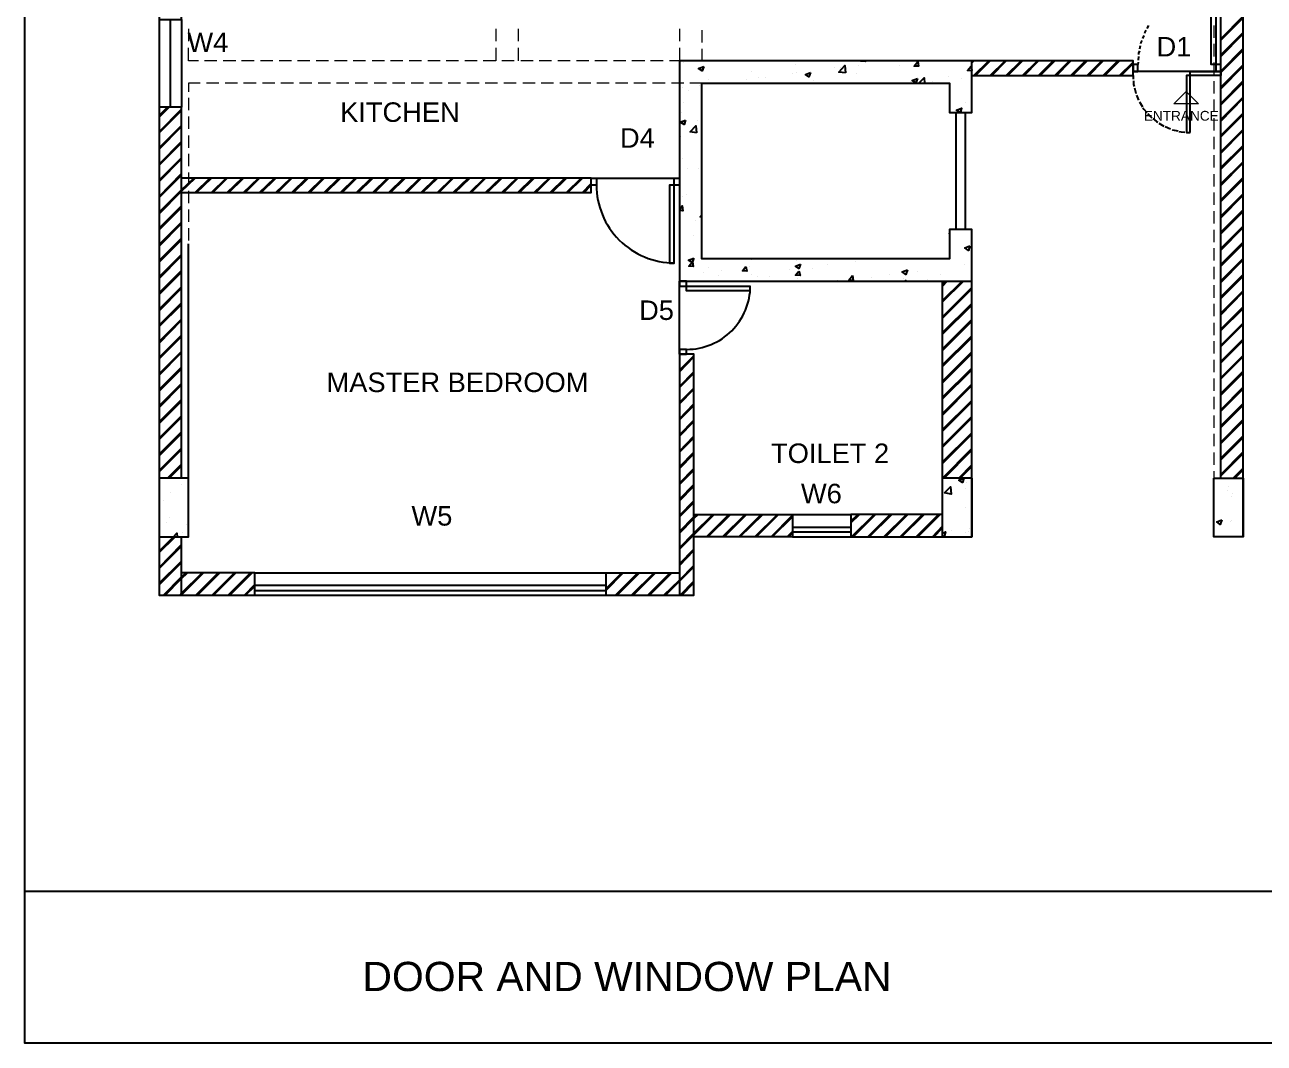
# Model space of a CAD drawing. Header units: millimetres. Extents: x 68955 to 118645, y -193284 to 16474.
# Drawn here: x 74266 to 86969, y -38329 to -27887 of the extents above; entities that cross this region are included whole.
import ezdxf

# ---------------------------------------------------------------- set-up
doc = ezdxf.new("R2010")
doc.units = ezdxf.units.MM
doc.layers.add('PDF3_0', color=7, linetype='Continuous')
for name, color, linetype, true_color in [('PDF3_coloum', 7, 'Continuous', 0xdcdcdc), ('PDF3_door', 7, 'Continuous', 0x535353), ('PDF3_dotted line', 7, 'Continuous', 0x535353), ('PDF3_plan', 7, 'Continuous', 0x989898), ('PDF3_TEXT', 7, 'Continuous', 0x535353), ('PDF3_window', 7, 'Continuous', 0x535353)]:
    doc.layers.add(name, color=color, linetype=linetype, true_color=true_color)
doc.styles.add('PDF Arial', font='arial.ttf')

msp = doc.modelspace()

# ---------------------------------------------------------------- linework, layer by layer
at = {"layer": 'PDF3_0', "lineweight": 25}
msp.add_lwpolyline([(74265.849, -21503.101), (95953.954, -21503.101), (95953.954, -38328.952), (74265.849, -38328.952)], close=True, dxfattribs=at)
for points in [[(83974.014, -32535.106), (83974.014, -30516.658)], [(95953.954, -36772.214), (74265.849, -36772.214)]]:
    msp.add_lwpolyline(points, dxfattribs=at)
at = {"layer": 'PDF3_coloum', "lineweight": 25}
for points in [[(86523.633, -28032.414), (86752.445, -27799.516)], [(86523.633, -28044.671), (86752.445, -27815.859)], [(86523.633, -28195.851), (86752.445, -27967.039)], [(86523.633, -28212.195), (86752.445, -27979.297)], [(86523.633, -28363.374), (86752.445, -28130.476)], [(86523.633, -28375.632), (86752.445, -28146.82)], [(83974.014, -28265.312), (83982.185, -28257.14)], [(83974.014, -28277.569), (83994.443, -28257.14)], [(83994.443, -28408.319), (84145.623, -28257.14)], [(84010.787, -28408.319), (84161.966, -28257.14)], [(84161.966, -28408.319), (84313.146, -28257.14)], [(84178.31, -28408.319), (84325.403, -28257.14)], [(84325.403, -28408.319), (84476.583, -28257.14)], [(84341.747, -28408.319), (84492.926, -28257.14)], [(84492.926, -28408.319), (84644.106, -28257.14)], [(84509.27, -28408.319), (84656.364, -28257.14)], [(84656.364, -28408.319), (84807.543, -28257.14)], [(84672.707, -28408.319), (84823.887, -28257.14)], [(84823.887, -28408.319), (84975.066, -28257.14)], [(84840.23, -28408.319), (84987.324, -28257.14)], [(84987.324, -28408.319), (85138.503, -28257.14)], [(85003.667, -28408.319), (85154.847, -28257.14)], [(85154.847, -28408.319), (85306.026, -28257.14)], [(85171.19, -28408.319), (85318.284, -28257.14)], [(85318.284, -28408.319), (85469.463, -28257.14)], [(85334.628, -28408.319), (85485.807, -28257.14)], [(85485.807, -28408.319), (85624.728, -28269.398)], [(85502.151, -28408.319), (85624.728, -28285.741)], [(86523.633, -28526.811), (86752.445, -28297.999)], [(86523.633, -28543.155), (86752.445, -28310.257)], [(86523.633, -28694.334), (86752.445, -28461.436)], [(86523.633, -28706.592), (86752.445, -28477.78)], [(86523.633, -28857.771), (86752.445, -28628.959)], [(86523.633, -28874.115), (86752.445, -28641.217)], [(75642.806, -28816.912), (75728.611, -28731.107)], [(75642.806, -28833.256), (75744.955, -28731.107)], [(75642.806, -28984.435), (75871.618, -28751.537)], [(75642.806, -28996.693), (75871.618, -28767.881)], [(86523.633, -29021.208), (86752.445, -28792.396)], [(86523.633, -29037.552), (86752.445, -28808.74)], [(75642.806, -29147.872), (75871.618, -28919.06)], [(75642.806, -29164.216), (75871.618, -28931.318)], [(86523.633, -29188.731), (86752.445, -28959.919)], [(75642.806, -29315.395), (75871.618, -29082.497)], [(86523.633, -29205.075), (86752.445, -28972.177)], [(75642.806, -29327.653), (75871.618, -29098.841)], [(86523.633, -29352.168), (86752.445, -29123.356)], [(86523.633, -29368.512), (86752.445, -29139.7)], [(75642.806, -29478.832), (75871.618, -29250.02)], [(75642.806, -29495.176), (75871.618, -29262.278)], [(86523.633, -29519.691), (86752.445, -29290.88)], [(86523.633, -29536.035), (86752.445, -29303.137)], [(75642.806, -29646.355), (75871.618, -29413.457)], [(75642.806, -29658.613), (75871.618, -29429.801)], [(75642.806, -29809.792), (75871.618, -29580.98), (75998.282, -29458.403)], [(75642.806, -29826.136), (75871.618, -29593.238), (76010.54, -29458.403)], [(76010.54, -29605.496), (76161.719, -29458.403)], [(76026.884, -29605.496), (76178.063, -29458.403)], [(76178.063, -29605.496), (76329.242, -29458.403)], [(76194.407, -29605.496), (76341.5, -29458.403)], [(76341.5, -29605.496), (76492.679, -29458.403)], [(76357.844, -29605.496), (76509.023, -29458.403)], [(76509.023, -29605.496), (76660.202, -29458.403)], [(76525.367, -29605.496), (76672.46, -29458.403)], [(76672.46, -29605.496), (76823.64, -29458.403)], [(76688.804, -29605.496), (76839.983, -29458.403)], [(76839.983, -29605.496), (76991.163, -29458.403)], [(76856.327, -29605.496), (77003.42, -29458.403)], [(77003.42, -29605.496), (77154.6, -29458.403)], [(77019.764, -29605.496), (77170.943, -29458.403)], [(77170.943, -29605.496), (77322.123, -29458.403)], [(77187.287, -29605.496), (77334.381, -29458.403)], [(77334.381, -29605.496), (77485.56, -29458.403)], [(77350.724, -29605.496), (77501.904, -29458.403)], [(77501.904, -29605.496), (77653.083, -29458.403)], [(77518.247, -29605.496), (77665.341, -29458.403)], [(77665.341, -29605.496), (77816.52, -29458.403)], [(77681.684, -29605.496), (77832.864, -29458.403)], [(77832.864, -29605.496), (77984.043, -29458.403)], [(77849.207, -29605.496), (77996.301, -29458.403)], [(77996.301, -29605.496), (78147.48, -29458.403)], [(78012.645, -29605.496), (78163.824, -29458.403)], [(78163.824, -29605.496), (78315.003, -29458.403)], [(78180.168, -29605.496), (78327.261, -29458.403)], [(78327.261, -29605.496), (78478.44, -29458.403)], [(78343.605, -29605.496), (78494.784, -29458.403)], [(78494.784, -29605.496), (78645.963, -29458.403)], [(78511.128, -29605.496), (78658.221, -29458.403)], [(78658.221, -29605.496), (78809.401, -29458.403)], [(78674.565, -29605.496), (78825.744, -29458.403)], [(78825.744, -29605.496), (78976.924, -29458.403)], [(78842.088, -29605.496), (78989.181, -29458.403)], [(78989.181, -29605.496), (79140.361, -29458.403)], [(79005.525, -29605.496), (79156.704, -29458.403)], [(79156.704, -29605.496), (79307.884, -29458.403)], [(79173.048, -29605.496), (79320.142, -29458.403)], [(79320.142, -29605.496), (79471.321, -29458.403)], [(79336.485, -29605.496), (79487.665, -29458.403)], [(79487.665, -29605.496), (79638.844, -29458.403)], [(79504.008, -29605.496), (79651.102, -29458.403)], [(79651.102, -29605.496), (79802.281, -29458.403)], [(79667.445, -29605.496), (79818.625, -29458.403)], [(79818.625, -29605.496), (79969.804, -29458.403)], [(79830.883, -29605.496), (79982.062, -29458.403)], [(86523.633, -29683.129), (86752.445, -29454.317)], [(86523.633, -29699.472), (86752.445, -29470.66)], [(79982.062, -29605.496), (80071.952, -29515.606)], [(79998.406, -29605.496), (80071.952, -29531.949)], [(86523.633, -29850.652), (86752.445, -29621.84)], [(86523.633, -29866.995), (86752.445, -29634.097)], [(75642.806, -29973.229), (75871.618, -29744.418)], [(75642.806, -29989.573), (75871.618, -29760.761)], [(86523.633, -30014.089), (86752.445, -29785.277)], [(86523.633, -30030.432), (86752.445, -29801.621)], [(75642.806, -30140.753), (75871.618, -29911.941)], [(75642.806, -30157.096), (75871.618, -29924.198)], [(86523.633, -30181.612), (86752.445, -29952.8)], [(86523.633, -30197.956), (86752.445, -29965.058)], [(75642.806, -30304.19), (75871.618, -30075.378)], [(75642.806, -30320.533), (75871.618, -30091.721)], [(86523.633, -30345.049), (86752.445, -30116.237)], [(86523.633, -30361.393), (86752.445, -30132.581)], [(75642.806, -30471.713), (75871.618, -30242.901)], [(75642.806, -30488.056), (75871.618, -30255.159)], [(86523.633, -30512.572), (86752.445, -30283.76)], [(86523.633, -30528.916), (86752.445, -30296.018)], [(75642.806, -30635.15), (75871.618, -30406.338)], [(75642.806, -30651.494), (75871.618, -30422.682)], [(86523.633, -30676.009), (86752.445, -30447.197)], [(86523.633, -30692.353), (86752.445, -30463.541)], [(75642.806, -30802.673), (75871.618, -30573.861)], [(75642.806, -30819.017), (75871.618, -30586.119)], [(83671.655, -30549.345), (83704.342, -30516.658)], [(83671.655, -30712.782), (83871.865, -30516.658)], [(83671.655, -30565.689), (83720.686, -30516.658)], [(83671.655, -30729.126), (83888.209, -30516.658)], [(83671.655, -30880.305), (83974.014, -30582.033)], [(83671.655, -30896.649), (83974.014, -30594.291)], [(86523.633, -30843.532), (86752.445, -30614.72)], [(75642.806, -30966.11), (75871.618, -30737.298)], [(86523.633, -30859.876), (86752.445, -30626.978)], [(75642.806, -30982.454), (75871.618, -30753.642)], [(83671.655, -31043.743), (83974.014, -30745.47)], [(83671.655, -31060.086), (83974.014, -30761.814)], [(86523.633, -31006.969), (86752.445, -30778.157)], [(86523.633, -31023.313), (86752.445, -30794.501)], [(75642.806, -31133.633), (75871.618, -30904.821)], [(75642.806, -31149.977), (75871.618, -30917.079)], [(83671.655, -31211.266), (83974.014, -30908.907)], [(83671.655, -31227.609), (83974.014, -30925.251)], [(86523.633, -31174.492), (86752.445, -30945.68)], [(86523.633, -31186.75), (86752.445, -30957.938)], [(75642.806, -31297.07), (75871.618, -31068.258)], [(75642.806, -31313.414), (75871.618, -31084.602)], [(83671.655, -31374.703), (83974.014, -31076.43)], [(83671.655, -31391.046), (83974.014, -31092.774)], [(86523.633, -31337.929), (86752.445, -31109.117)], [(75642.806, -31464.593), (75871.618, -31235.781)], [(75642.806, -31480.937), (75871.618, -31248.039)], [(83671.655, -31542.226), (83974.014, -31239.867)], [(86523.633, -31354.273), (86752.445, -31125.461)], [(80974.942, -31276.641), (80987.2, -31264.383)], [(80974.942, -31427.82), (81122.036, -31280.726)], [(80974.942, -31444.164), (81122.036, -31292.984)], [(83671.655, -31558.57), (83974.014, -31256.211)], [(86523.633, -31505.452), (86752.445, -31276.641)], [(86523.633, -31517.71), (86752.445, -31288.898)], [(75642.806, -31628.03), (75871.618, -31399.218)], [(75642.806, -31644.374), (75871.618, -31415.562)], [(80974.942, -31595.343), (81122.036, -31444.164)], [(80974.942, -31607.601), (81122.036, -31460.507)], [(83671.655, -31705.663), (83974.014, -31407.39)], [(83671.655, -31722.007), (83974.014, -31423.734)], [(86523.633, -31668.89), (86752.445, -31440.078)], [(86523.633, -31685.233), (86752.445, -31456.421)], [(75642.806, -31795.553), (75871.618, -31566.741)], [(75642.806, -31811.897), (75871.618, -31578.999)], [(80974.942, -31758.78), (81122.036, -31611.687)], [(80974.942, -31775.124), (81122.036, -31623.944)], [(83671.655, -31873.186), (83974.014, -31570.827)], [(83671.655, -31889.53), (83974.014, -31587.171)], [(86523.633, -31836.413), (86752.445, -31603.515)], [(86523.633, -31848.67), (86752.445, -31619.858)], [(75642.806, -31958.99), (75871.618, -31730.179)], [(75642.806, -31975.334), (75871.618, -31746.522)], [(83671.655, -32036.623), (83974.014, -31738.35)], [(83671.655, -32052.967), (83974.014, -31754.694)], [(80974.942, -31926.303), (81122.036, -31775.124)], [(80974.942, -31938.561), (81122.036, -31791.467)], [(86523.633, -31999.85), (86752.445, -31771.038)], [(86523.633, -32016.193), (86752.445, -31787.382)], [(75642.806, -32126.514), (75871.618, -31897.702)], [(75642.806, -32138.771), (75871.618, -31909.959)], [(80974.942, -32089.74), (81122.036, -31942.647)], [(80974.942, -32106.084), (81122.036, -31954.905)], [(83671.655, -32204.146), (83974.014, -31901.787)], [(83671.655, -32216.404), (83974.014, -31918.131)], [(86523.633, -32167.373), (86752.445, -31934.475)], [(86523.633, -32179.631), (86752.445, -31950.819)], [(75642.806, -32289.951), (75871.618, -32061.139)], [(75642.806, -32306.294), (75871.618, -32077.482)], [(80974.942, -32257.263), (81122.036, -32106.084)], [(80974.942, -32269.521), (81122.036, -32122.428)], [(83671.655, -32367.583), (83974.014, -32069.311)], [(83671.655, -32383.927), (83974.014, -32085.654)], [(86523.633, -32330.81), (86752.445, -32101.998)], [(86523.633, -32347.154), (86752.445, -32118.342)], [(75642.806, -32457.474), (75871.618, -32228.662)], [(75642.806, -32469.731), (75871.618, -32240.92)], [(83671.655, -32535.106), (83974.014, -32232.748)], [(83687.999, -32535.106), (83974.014, -32249.091)], [(86523.633, -32498.333), (86752.445, -32265.435)], [(75728.611, -32535.106), (75871.618, -32392.099)], [(80974.942, -32420.7), (81122.036, -32269.521)], [(80974.942, -32437.044), (81122.036, -32285.865)], [(86523.633, -32510.591), (86752.445, -32281.779)], [(75744.955, -32535.106), (75871.618, -32408.443)], [(80974.942, -32588.223), (81122.036, -32437.044)], [(80974.942, -32600.481), (81122.036, -32453.388)], [(83839.178, -32535.106), (83974.014, -32400.271)], [(83851.436, -32535.106), (83974.014, -32416.614)], [(86650.296, -32535.106), (86752.445, -32432.958)], [(86666.64, -32535.106), (86752.445, -32449.302)], [(80974.942, -32751.661), (81122.036, -32600.481)], [(80974.942, -32768.004), (81122.036, -32616.825)], [(80974.942, -32919.184), (81122.036, -32768.004)], [(80974.942, -32931.441), (81122.036, -32784.348)], [(80974.942, -33082.621), (81122.036, -32931.441), (81150.637, -32906.926)], [(80974.942, -33250.144), (81122.036, -33098.964), (81318.16, -32906.926)], [(80974.942, -33098.964), (81122.036, -32947.785), (81166.981, -32906.926)], [(80974.942, -33262.402), (81122.036, -33115.308), (81330.418, -32906.926)], [(81252.785, -33135.738), (81481.597, -32906.926)], [(81265.043, -33135.738), (81497.941, -32906.926)], [(81416.223, -33135.738), (81649.12, -32906.926)], [(81432.566, -33135.738), (81661.378, -32906.926)], [(81583.746, -33135.738), (81812.558, -32906.926)], [(81596.003, -33135.738), (81828.901, -32906.926)], [(81747.183, -33135.738), (81980.081, -32906.926)], [(81763.526, -33135.738), (81992.338, -32906.926)], [(81914.706, -33135.738), (82135.346, -32915.098)], [(81926.964, -33135.738), (82135.346, -32931.441)], [(82731.891, -32976.387), (82805.438, -32906.926)], [(82731.891, -32992.73), (82821.782, -32906.926)], [(82740.063, -33135.738), (82972.961, -32906.926)], [(82756.407, -33135.738), (82985.219, -32906.926)], [(82907.586, -33135.738), (83136.398, -32906.926)], [(82919.844, -33135.738), (83152.742, -32906.926)], [(83071.023, -33135.738), (83303.921, -32906.926)], [(83087.367, -33135.738), (83316.179, -32906.926)], [(83238.546, -33135.738), (83467.358, -32906.926)], [(83250.804, -33135.738), (83483.702, -32906.926)], [(83401.984, -33135.738), (83630.796, -32906.926)], [(83418.327, -33135.738), (83647.139, -32906.926)], [(75642.806, -33282.831), (75789.9, -33135.738)], [(75642.806, -33299.175), (75806.243, -33135.738)], [(82078.143, -33135.738), (82135.346, -33082.621)], [(82094.487, -33135.738), (82135.346, -33094.878)], [(83569.507, -33135.738), (83671.655, -33029.504)], [(83581.764, -33135.738), (83671.655, -33045.847)], [(75642.806, -33450.354), (75871.618, -33217.456)], [(75642.806, -33462.612), (75871.618, -33233.8)], [(80974.942, -33413.581), (81122.036, -33262.402)], [(80974.942, -33429.925), (81122.036, -33278.745)], [(75642.806, -33613.791), (75871.618, -33384.979)], [(75642.806, -33630.135), (75871.618, -33401.323)], [(75687.752, -33736.369), (75871.618, -33548.416), (75916.564, -33507.557)], [(75704.095, -33736.369), (75871.618, -33564.76), (75932.907, -33507.557)], [(75855.275, -33736.369), (75871.618, -33715.94), (76084.087, -33507.557)], [(75867.532, -33736.369), (75871.618, -33732.283), (76096.344, -33507.557)], [(76018.712, -33736.369), (76247.524, -33507.557)], [(76035.055, -33736.369), (76263.867, -33507.557)], [(76186.235, -33736.369), (76415.047, -33507.557)], [(76198.493, -33736.369), (76427.305, -33507.557)], [(76349.672, -33736.369), (76578.484, -33507.557)], [(76366.016, -33736.369), (76594.828, -33507.557)], [(80223.132, -33666.908), (80386.569, -33507.557)], [(80223.132, -33515.729), (80235.389, -33507.557)], [(80223.132, -33683.252), (80398.827, -33507.557)], [(80321.194, -33736.369), (80550.006, -33507.557)], [(80337.538, -33736.369), (80566.35, -33507.557)], [(80484.631, -33736.369), (80717.529, -33507.557)], [(80500.975, -33736.369), (80729.787, -33507.557)], [(80652.154, -33736.369), (80880.966, -33507.557)], [(80668.498, -33736.369), (80897.31, -33507.557)], [(80815.591, -33736.369), (80974.942, -33581.104), (81122.036, -33429.925)], [(80831.935, -33736.369), (80974.942, -33593.362), (81122.036, -33446.268)], [(76517.195, -33736.369), (76623.429, -33626.049)], [(76529.453, -33736.369), (76623.429, -33642.393)], [(80983.114, -33736.369), (81122.036, -33593.362)], [(80999.458, -33736.369), (81122.036, -33609.705)]]:
    msp.add_lwpolyline(points, dxfattribs=at)
at = {"layer": 'PDF3_coloum', "color": 251, "lineweight": 25, "true_color": 0x535353}
for points in [[(75945.165, -32535.106), (75642.806, -32535.106), (75642.806, -33135.738), (75945.165, -33135.738)], [(86454.172, -32535.106), (86752.445, -32535.106), (86752.445, -33135.738), (86454.172, -33135.738)]]:
    msp.add_lwpolyline(points, close=True, dxfattribs=at)
msp.add_lwpolyline([(83974.014, -32535.106), (83974.014, -33135.738), (83974.014, -32535.106), (83671.655, -32535.106)], dxfattribs=at)
at = {"layer": 'PDF3_door', "lineweight": 25}
for points in [[(86474.601, -28293.913), (86425.57, -28293.913), (86425.57, -27493.071), (86474.601, -27493.071)], [(85624.728, -28367.46), (85673.76, -28367.46), (85673.76, -28293.913), (85624.728, -28293.913)], [(86474.601, -28367.46), (86523.633, -28367.46), (86523.633, -28293.913), (86474.601, -28293.913)], [(86209.016, -28992.607), (86209.016, -28408.319), (86172.243, -28408.319), (86172.243, -28992.607)], [(86209.016, -28367.46), (86523.633, -28367.46), (86523.633, -28408.319), (86209.016, -28408.319)], [(80071.952, -29458.403), (80125.069, -29458.403), (80125.069, -29531.949), (80071.952, -29531.949)], [(80921.825, -29458.403), (80974.942, -29458.403), (80974.942, -29531.949), (80921.825, -29531.949)], [(80921.825, -29531.949), (80872.794, -29531.949), (80872.794, -30332.791), (80921.825, -30332.791)], [(80974.942, -30565.689), (81048.489, -30565.689), (81048.489, -30516.658), (80974.942, -30516.658)], [(81048.489, -30565.689), (81698.152, -30565.689), (81698.152, -30614.72), (81048.489, -30614.72)], [(80974.942, -31264.383), (81048.489, -31264.383), (81048.489, -31215.352), (80974.942, -31215.352)]]:
    msp.add_lwpolyline(points, close=True, dxfattribs=at)
for points in [[(85755.478, -27942.523), (85747.306, -27962.953), (85743.22, -27975.211)], [(85784.08, -27893.492), (85767.736, -27926.18)], [(85714.619, -28048.757), (85706.447, -28069.187), (85702.361, -28081.445)], [(85735.048, -27995.64), (85722.791, -28028.328)], [(85690.103, -28154.992), (85681.931, -28179.507), (85681.931, -28191.765)], [(85698.275, -28101.874), (85690.103, -28138.648)], [(85677.846, -28269.398), (85673.76, -28293.913)], [(85681.931, -28212.195), (85677.846, -28248.968)], [(86523.633, -28367.46), (85624.728, -28367.46)], [(85624.728, -28408.319), (85624.728, -28445.092)], [(85628.814, -28461.436), (85628.814, -28498.209), (85636.986, -28518.639)], [(85641.072, -28534.983), (85653.33, -28588.1), (85653.33, -28592.186)], [(85661.502, -28608.53), (85681.931, -28661.647)], [(85690.103, -28677.99), (85722.791, -28727.021)], [(83810.576, -29985.487), (83810.576, -28788.31)], [(83908.639, -29985.487), (83908.639, -28788.31)], [(85726.877, -28739.279), (85735.048, -28751.537), (85767.736, -28788.31)], [(85775.908, -28796.482), (85796.337, -28820.998), (85816.767, -28841.427)], [(85829.025, -28849.599), (85865.798, -28878.201), (85878.056, -28886.373)], [(85890.314, -28894.544), (85939.345, -28927.232)], [(85955.689, -28931.318), (86008.806, -28955.833)], [(86025.149, -28959.919), (86029.235, -28964.005), (86082.352, -28976.263)], [(86094.61, -28980.349), (86119.126, -28984.435), (86155.899, -28988.521)], [(86172.243, -28988.521), (86209.016, -28992.607)], [(80071.952, -29458.403), (80974.942, -29458.403)], [(80974.942, -31264.383), (80974.942, -30516.658)]]:
    msp.add_lwpolyline(points, dxfattribs=at)
for centre, radius, start, end in [((80923.868, -29529.906), 798.799, 179.9999957, 270.0000043), ((81050.532, -30563.646), 651.706, 269.9999989, 0.0000011)]:
    msp.add_arc(centre, radius, start, end, dxfattribs=at)
at = {"layer": 'PDF3_dotted line', "lineweight": 20}
for points in [[(75945.165, -27930.265), (75945.165, -28056.929)], [(79095.415, -27930.265), (79095.415, -28056.929)], [(79324.227, -27930.265), (79324.227, -28056.929)], [(80974.942, -27930.265), (80974.942, -28056.929)], [(81203.754, -27942.523), (81203.754, -28069.187)], [(86454.172, -27893.492), (86454.172, -28020.156)], [(76047.313, -28257.14), (75945.165, -28257.14), (75945.165, -28122.304)], [(79095.415, -28122.304), (79095.415, -28257.14), (78964.666, -28257.14)], [(79324.227, -28122.304), (79324.227, -28257.14)], [(80974.942, -28122.304), (80974.942, -28257.14), (80872.794, -28257.14)], [(81203.754, -28134.562), (81203.754, -28257.14)], [(86454.172, -28081.445), (86454.172, -28212.195)], [(76235.266, -28257.14), (76108.602, -28257.14)], [(76427.305, -28257.14), (76300.641, -28257.14)], [(76615.257, -28257.14), (76488.593, -28257.14)], [(76807.296, -28257.14), (76680.632, -28257.14)], [(76999.334, -28257.14), (76872.671, -28257.14)], [(77187.287, -28257.14), (77060.623, -28257.14)], [(77379.326, -28257.14), (77252.662, -28257.14)], [(77571.364, -28257.14), (77440.615, -28257.14)], [(77759.317, -28257.14), (77632.653, -28257.14)], [(77951.356, -28257.14), (77824.692, -28257.14)], [(78139.308, -28257.14), (78012.645, -28257.14)], [(78331.347, -28257.14), (78204.683, -28257.14)], [(78523.386, -28257.14), (78396.722, -28257.14)], [(78711.338, -28257.14), (78584.674, -28257.14)], [(78903.377, -28257.14), (78776.713, -28257.14)], [(79283.368, -28257.14), (79156.704, -28257.14)], [(79475.407, -28257.14), (79348.743, -28257.14)], [(79663.359, -28257.14), (79536.696, -28257.14)], [(79855.398, -28257.14), (79728.734, -28257.14)], [(80047.437, -28257.14), (79920.773, -28257.14)], [(80235.389, -28257.14), (80108.726, -28257.14)], [(80427.428, -28257.14), (80300.764, -28257.14)], [(80619.467, -28257.14), (80488.717, -28257.14)], [(80807.419, -28257.14), (80680.756, -28257.14)], [(86454.172, -28273.483), (86454.172, -28400.147)], [(76063.657, -28485.952), (75945.165, -28485.952), (75945.165, -28575.842)], [(76255.696, -28485.952), (76129.032, -28485.952)], [(76447.734, -28485.952), (76321.07, -28485.952)], [(76635.687, -28485.952), (76509.023, -28485.952)], [(76827.725, -28485.952), (76701.062, -28485.952)], [(77019.764, -28485.952), (76889.014, -28485.952)], [(77207.717, -28485.952), (77081.053, -28485.952)], [(77399.755, -28485.952), (77273.092, -28485.952)], [(77587.708, -28485.952), (77461.044, -28485.952)], [(77779.747, -28485.952), (77653.083, -28485.952)], [(77971.785, -28485.952), (77845.122, -28485.952)], [(78159.738, -28485.952), (78033.074, -28485.952)], [(78351.777, -28485.952), (78225.113, -28485.952)], [(78543.815, -28485.952), (78413.066, -28485.952)], [(78731.768, -28485.952), (78605.104, -28485.952)], [(78923.807, -28485.952), (78797.143, -28485.952)], [(79111.759, -28485.952), (78985.095, -28485.952)], [(79303.798, -28485.952), (79177.134, -28485.952)], [(79495.836, -28485.952), (79369.173, -28485.952)], [(79683.789, -28485.952), (79557.125, -28485.952)], [(79875.828, -28485.952), (79749.164, -28485.952)], [(80067.866, -28485.952), (79937.117, -28485.952)], [(80255.819, -28485.952), (80129.155, -28485.952)], [(80447.858, -28485.952), (80321.194, -28485.952)], [(80635.81, -28485.952), (80509.147, -28485.952)], [(80827.849, -28485.952), (80701.185, -28485.952)], [(81019.888, -28485.952), (80893.224, -28485.952)], [(81203.754, -28485.952), (81081.177, -28485.952)], [(86454.172, -28465.522), (86454.172, -28592.186)], [(75945.165, -28637.131), (75945.165, -28763.795)], [(86454.172, -28653.475), (86454.172, -28780.139)], [(75945.165, -28829.17), (75945.165, -28955.833)], [(86454.172, -28845.513), (86454.172, -28972.177)], [(75945.165, -29021.208), (75945.165, -29147.872)], [(86454.172, -29037.552), (86454.172, -29164.216)], [(75945.165, -29209.161), (75945.165, -29335.825)], [(86454.172, -29225.505), (86454.172, -29352.168)], [(75945.165, -29401.2), (75945.165, -29527.863)], [(86454.172, -29417.543), (86454.172, -29544.207)], [(75945.165, -29589.152), (75945.165, -29715.816)], [(86454.172, -29605.496), (86454.172, -29732.16)], [(75945.165, -29781.191), (75945.165, -29907.855)], [(86454.172, -29797.535), (86454.172, -29924.198)], [(75945.165, -29973.229), (75945.165, -30099.893)], [(86454.172, -29989.573), (86454.172, -30116.237)], [(75945.165, -30161.182), (75945.165, -30287.846)], [(86454.172, -30177.526), (86454.172, -30304.19)], [(75945.165, -30353.221), (75945.165, -30479.885)], [(86454.172, -30369.564), (86454.172, -30496.228)], [(75945.165, -30541.173), (75945.165, -30671.923)], [(86454.172, -30557.517), (86454.172, -30688.267)], [(75945.165, -30733.212), (75945.165, -30859.876)], [(86454.172, -30749.556), (86454.172, -30876.22)], [(75945.165, -30925.251), (75945.165, -31051.914)], [(86454.172, -30941.594), (86454.172, -31068.258)], [(75945.165, -31113.203), (75945.165, -31239.867)], [(86454.172, -31129.547), (86454.172, -31256.211)], [(75945.165, -31305.242), (75945.165, -31431.906)], [(86454.172, -31321.586), (86454.172, -31448.249)], [(75945.165, -31497.281), (75945.165, -31623.944)], [(86454.172, -31513.624), (86454.172, -31640.288)], [(75945.165, -31685.233), (75945.165, -31811.897)], [(86454.172, -31701.577), (86454.172, -31828.241)], [(75945.165, -31877.272), (75945.165, -32003.936)], [(86454.172, -31893.616), (86454.172, -32020.279)], [(75945.165, -32065.225), (75945.165, -32191.888)], [(86454.172, -32081.568), (86454.172, -32208.232)], [(75945.165, -32257.263), (75945.165, -32383.927)], [(86454.172, -32273.607), (86454.172, -32400.271)], [(75945.165, -32449.302), (75945.165, -32535.106)], [(86454.172, -32465.646), (86454.172, -32535.106)]]:
    msp.add_lwpolyline(points, dxfattribs=at)
at = {"layer": 'PDF3_plan', "color": 251, "lineweight": 25, "true_color": 0x535353}
for points in [[(86752.445, -33135.738), (86752.445, -22929.09), (75642.806, -22929.09), (75642.806, -27055.877), (75642.806, -27832.203), (75871.618, -27832.203), (75871.618, -27055.877), (76173.977, -27055.877)], [(86523.633, -32535.106), (86523.633, -25258.069)], [(83974.014, -28408.319), (85624.728, -28408.319), (85624.728, -28257.14), (80974.942, -28257.14), (80974.942, -30516.658), (83974.014, -30516.658)], [(83671.655, -32906.926), (82731.891, -32906.926), (82731.891, -33135.738), (83974.014, -33135.738), (83974.014, -29985.487), (83745.202, -29985.487), (83745.202, -30287.846), (81203.754, -30287.846), (81203.754, -28485.952), (83745.202, -28485.952), (83745.202, -28788.31), (83974.014, -28788.31), (83974.014, -28257.14)], [(75871.618, -29605.496), (75871.618, -28731.107), (75642.806, -28731.107), (75642.806, -29605.496), (75642.806, -33736.369), (81122.036, -33736.369), (81122.036, -31264.383), (80974.942, -31264.383), (80974.942, -33736.369)], [(75871.618, -32535.106), (75871.618, -29605.496), (80071.952, -29605.496), (80071.952, -29458.403), (75871.618, -29458.403)], [(75945.165, -32535.106), (75945.165, -30132.581)], [(83671.655, -33135.738), (83671.655, -30516.658)], [(75945.165, -32906.926), (75945.165, -31105.032)], [(81122.036, -32906.926), (82135.346, -32906.926), (82135.346, -33135.738), (81122.036, -33135.738)], [(75871.618, -33736.369), (75871.618, -33135.738)], [(76623.429, -33736.369), (76623.429, -33507.557), (75871.618, -33507.557)], [(80223.132, -33736.369), (80223.132, -33507.557), (80974.942, -33507.557)]]:
    msp.add_lwpolyline(points, dxfattribs=at)
at = {"layer": 'PDF3_plan', "lineweight": 25}
for points in [[(81015.802, -28273.483), (81015.802, -28273.483)], [(82163.947, -28289.827), (82163.947, -28289.827)], [(82564.368, -28322.515), (82564.368, -28322.515)], [(82621.571, -28326.6), (82621.571, -28326.6)], [(82813.61, -28302.085), (82813.61, -28302.085)], [(82878.985, -28257.14), (82883.071, -28265.312), (82834.04, -28261.226), (82838.126, -28257.14)], [(82960.703, -28265.312), (82960.703, -28265.312)], [(83103.711, -28265.312), (83103.711, -28265.312)], [(83234.461, -28306.171), (83234.461, -28306.171)], [(83974.014, -28359.288), (83929.068, -28355.202), (83965.842, -28310.257), (83974.014, -28355.202)], [(81277.301, -28445.092), (81277.301, -28445.092)], [(81661.378, -28453.264), (81661.378, -28453.264)], [(81718.581, -28367.46), (81718.581, -28367.46)], [(81788.042, -28424.663), (81788.042, -28424.663)], [(81853.417, -28428.749), (81853.417, -28428.749)], [(82139.432, -28391.975), (82139.432, -28391.975)], [(82180.291, -28371.546), (82180.291, -28371.546)], [(82793.18, -28383.803), (82793.18, -28383.803)], [(83430.585, -28485.952), (83483.702, -28432.835), (83487.788, -28485.952)], [(83728.858, -28416.491), (83728.858, -28416.491)], [(83863.693, -28436.921), (83863.693, -28436.921)], [(81007.63, -28530.897), (81007.63, -28530.897)], [(81064.833, -28563.584), (81064.833, -28563.584)], [(81179.239, -28514.553), (81179.239, -28514.553)], [(81314.074, -28477.78), (81314.074, -28477.78)], [(81391.707, -28481.866), (81391.707, -28481.866)], [(82347.814, -28457.35), (82347.814, -28457.35)], [(83340.695, -28465.522), (83340.695, -28465.522)], [(83573.593, -28473.694), (83573.593, -28473.694)], [(83969.928, -28494.124), (83969.928, -28494.124)], [(81015.802, -28686.162), (81015.802, -28686.162)], [(83753.373, -28584.014), (83753.373, -28584.014)], [(83912.725, -28686.162), (83912.725, -28686.162)], [(80979.028, -28816.912), (80979.028, -28816.912)], [(80999.458, -28784.224), (80999.458, -28784.224)], [(83851.436, -28788.31), (83814.662, -28763.795), (83867.779, -28743.365), (83855.522, -28788.31)], [(81162.895, -28865.943), (81162.895, -28865.943)], [(80991.286, -29037.552), (80991.286, -29037.552)], [(80979.028, -29290.88), (80979.028, -29290.88)], [(81011.716, -29254.106), (81011.716, -29254.106)], [(81060.747, -29356.254), (81060.747, -29356.254)], [(81175.153, -29356.254), (81175.153, -29356.254)], [(81011.716, -29650.441), (81011.716, -29650.441)], [(81052.575, -29630.012), (81052.575, -29630.012)], [(80974.942, -29781.191), (81003.544, -29744.418), (81011.716, -29793.449), (80974.942, -29789.363)], [(81203.754, -29858.823), (81187.411, -29854.738), (81203.754, -29834.308)], [(81138.379, -29891.511), (81138.379, -29891.511)], [(81117.95, -30050.862), (81117.95, -30050.862)], [(83745.202, -30030.432), (83745.202, -30022.261)], [(83745.202, -30030.432), (83745.202, -30030.432)], [(83965.842, -30169.354), (83965.842, -30169.354)], [(81714.495, -30296.018), (81714.495, -30296.018)], [(82180.291, -30304.19), (82180.291, -30304.19)], [(82490.822, -30349.135), (82490.822, -30349.135)], [(82785.008, -30312.362), (82785.008, -30312.362)], [(82887.157, -30291.932), (82887.157, -30291.932)], [(83900.467, -30349.135), (83900.467, -30349.135)], [(81220.098, -30430.853), (81220.098, -30430.853)], [(81273.215, -30373.65), (81273.215, -30373.65)], [(81375.363, -30455.369), (81375.363, -30455.369)], [(81408.051, -30406.338), (81408.051, -30406.338)], [(81698.152, -30365.479), (81698.152, -30365.479)], [(81714.495, -30451.283), (81714.495, -30451.283)], [(81779.87, -30471.713), (81779.87, -30471.713)], [(81898.362, -30463.541), (81898.362, -30463.541)], [(82106.744, -30398.166), (82106.744, -30398.166)], [(82188.463, -30488.056), (82188.463, -30488.056)], [(82343.728, -30385.908), (82343.728, -30385.908)], [(82940.274, -30475.799), (82940.274, -30475.799)], [(83132.312, -30451.283), (83132.312, -30451.283)], [(83418.327, -30414.51), (83418.327, -30414.51)], [(83655.311, -30443.111), (83655.311, -30443.111)], [(83965.842, -30426.767), (83965.842, -30426.767)], [(81318.16, -30508.486), (81318.16, -30508.486)], [(82592.97, -30504.4), (82592.97, -30504.4)], [(83267.148, -30492.142), (83267.148, -30492.142)], [(83287.578, -30516.658), (83295.749, -30508.486), (83295.749, -30516.658)], [(83520.476, -30500.314), (83520.476, -30500.314)], [(75867.532, -32604.567), (75867.532, -32604.567)], [(83683.913, -32539.192), (83683.913, -32539.192)], [(83745.202, -32543.278), (83745.202, -32543.278)], [(83892.295, -32535.106), (83875.951, -32580.052), (83839.178, -32555.536), (83888.209, -32535.106)], [(83908.639, -32645.426), (83908.639, -32645.426)], [(83920.896, -32584.137), (83920.896, -32584.137)], [(83969.928, -32624.997), (83969.928, -32624.997)], [(86605.351, -32620.911), (86605.351, -32620.911)], [(75683.666, -32768.004), (75683.666, -32768.004)], [(75757.212, -32686.286), (75757.212, -32686.286)], [(86593.093, -32665.856), (86593.093, -32665.856)], [(86633.953, -32723.059), (86633.953, -32723.059)], [(86646.21, -32694.458), (86646.21, -32694.458)], [(83912.725, -32837.465), (83912.725, -32837.465)], [(83965.842, -32776.176), (83965.842, -32776.176)], [(75716.353, -32992.73), (75716.353, -32992.73)], [(75749.04, -32939.613), (75749.04, -32939.613)], [(75920.649, -33009.074), (75920.649, -33009.074)], [(86621.695, -32976.387), (86621.695, -32976.387)], [(86638.039, -32972.301), (86638.039, -32972.301)], [(75789.9, -33135.738), (75822.587, -33098.964), (75826.673, -33135.738)], [(75879.79, -33094.878), (75879.79, -33094.878)], [(83671.655, -33098.964), (83704.342, -33086.707), (83687.999, -33135.738), (83671.655, -33123.48)], [(83765.631, -33074.449), (83765.631, -33074.449)], [(83904.553, -33090.793), (83904.553, -33090.793)], [(83937.24, -33078.535), (83937.24, -33078.535)], [(83953.584, -33049.933), (83953.584, -33049.933)], [(86633.953, -33131.652), (86633.953, -33131.652)]]:
    msp.add_lwpolyline(points, dxfattribs=at)
for points in [[(81224.184, -28314.343), (81207.84, -28359.288), (81171.067, -28334.772)], [(82678.774, -28379.718), (82609.314, -28371.546), (82670.602, -28306.171)], [(83418.327, -28265.312), (83426.499, -28310.257), (83381.554, -28310.257)], [(82319.213, -28375.632), (82302.869, -28420.577), (82266.096, -28396.061)], [(83414.241, -28436.921), (83397.898, -28481.866), (83361.124, -28457.35)], [(81036.231, -28865.943), (81023.974, -28910.888), (80983.114, -28886.373)], [(81150.637, -28996.693), (81085.262, -28984.435), (81142.465, -28923.146)], [(83953.584, -30153.01), (83937.24, -30202.041), (83900.467, -30173.44)], [(81122.036, -30279.674), (81105.692, -30324.619), (81068.919, -30300.104)], [(81109.778, -30316.447), (81117.95, -30365.479), (81073.005, -30361.393)], [(82217.064, -30340.963), (82200.721, -30385.908), (82163.947, -30361.393)], [(81657.292, -30365.479), (81665.464, -30414.51), (81620.519, -30410.424)], [(82200.721, -30414.51), (82212.979, -30459.455), (82163.947, -30455.369)], [(82748.235, -30459.455), (82756.407, -30508.486), (82711.462, -30504.4)], [(83312.093, -30398.166), (83295.749, -30447.197), (83258.976, -30418.596)], [(83692.084, -32686.286), (83753.373, -32624.997), (83761.545, -32698.543)], [(86535.89, -32964.129), (86519.547, -33009.074), (86482.773, -32984.558)]]:
    msp.add_lwpolyline(points, close=True, dxfattribs=at)
at = {"layer": 'PDF3_TEXT', "lineweight": 18}
msp.add_lwpolyline([(86041.493, -28698.42), (86168.157, -28571.756), (86294.821, -28698.42)], close=True, dxfattribs=at)
at = {"layer": 'PDF3_window', "lineweight": 25}
for points in [[(75642.806, -27832.203), (75642.806, -28731.107)], [(75757.212, -27832.203), (75757.212, -28731.107)], [(75871.618, -27832.203), (75871.618, -28731.107)], [(82135.346, -32906.926), (82731.891, -32906.926)], [(82135.346, -33037.675), (82731.891, -33037.675)], [(82135.346, -33086.707), (82731.891, -33086.707)], [(82135.346, -33135.738), (82731.891, -33135.738)], [(76623.429, -33507.557), (80223.132, -33507.557)], [(76623.429, -33634.221), (80223.132, -33634.221)], [(76623.429, -33687.338), (80223.132, -33687.338)], [(76623.429, -33736.369), (80223.132, -33736.369)]]:
    msp.add_lwpolyline(points, dxfattribs=at)

# ---------------------------------------------------------------- texts
at = {"layer": 'PDF3_TEXT', "attachment_point": 7, "style": 'PDF Arial'}
for s, insert, char_height in [('W4', (75932.907, -28167.249), 199.9562), ('D1', (85865.798, -28212.195), 199.9562), ('KITCHEN', (77497.818, -28885.697), 199.9562), ('ENTRANCE', (85735.048, -28871.734), 99.9781), ('D4', (80366.139, -29147.872), 199.9562), ('D5', (80562.264, -30916.403), 199.9562), ('MASTER BEDROOM', (77358.896, -31655.956), 199.95621), ('TOILET 2', (81914.706, -32383.251), 199.9562), ('W6', (82221.15, -32795.93), 199.9562), ('W5', (78229.199, -33024.742), 199.9562)]:
    msp.add_mtext(s, dxfattribs=dict(at, insert=insert, char_height=char_height))
at = {"layer": 'PDF3_TEXT', "color": 7, "insert": (77726.63, -37798.811), "char_height": 299.93432, "attachment_point": 7, "style": 'PDF Arial'}
msp.add_mtext('DOOR AND WINDOW PLAN', dxfattribs=at)

doc.saveas('drawing.dxf')
